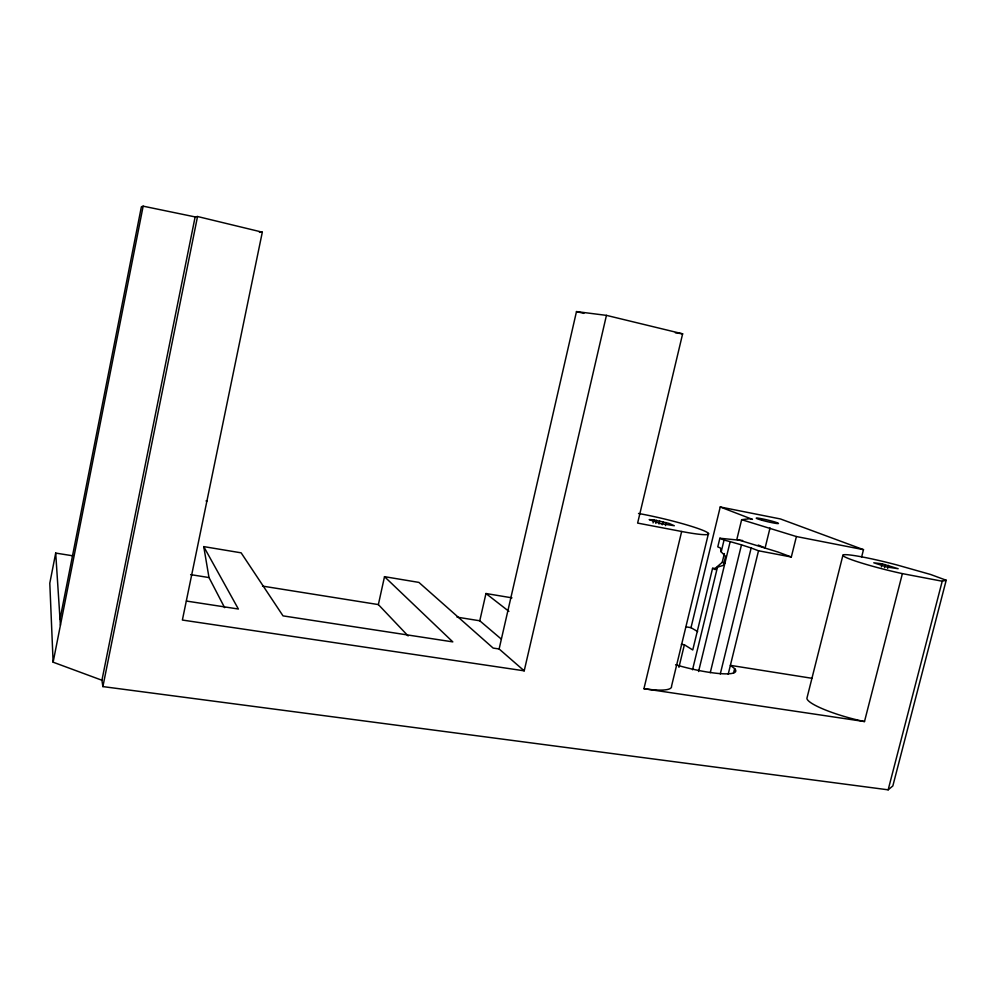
<?xml version="1.0" encoding="UTF-8"?>
<svg xmlns="http://www.w3.org/2000/svg" width="996" height="996" viewBox="0 0 996 996"><rect width="100%" height="100%" fill="white"/><g stroke="black" fill="none" stroke-linecap="round" stroke-linejoin="round"><path stroke-width="1.49" d="M72.571 555.768L55.701 553.079L49.8 583.183L53.124 662.191L101.928 680.243L102.887 686.593L888.158 789.828L892.839 785.931L946.2 580.245L930.638 574.493L897.657 565.155A45.866 3.698 14 0 0 842.952 555.507A45.866 3.698 14 0 0 902.388 573.621L942.216 581.216L946.2 580.245M60.009 619.163L141.382 206.782L143.15 206.172L195.129 216.916L197.532 216.518L262.309 232.18L182.38 620.047L524.207 670.831L606.44 315.371L682.634 333.834L637.627 523.087L681.65 531.478A47.858 4.32 13.4 0 0 703.263 530.482A47.858 4.32 13.4 0 0 638.523 513.475M53.124 662.191L143.15 206.172M101.928 680.243L195.129 216.916M102.887 686.593L197.532 216.518M408.123 635.934L378.368 604.584L384.506 576.672L418.88 582.399L493.157 648.085L499.12 648.969L524.207 670.831M501.1 638.922L479.773 620.782L485.961 593.516L511.969 597.849M499.12 648.969L576.485 311.586L606.44 315.371M653.065 522.875L653.787 519.862L669.051 523.41L674.317 525.739L660.473 523.572L649.18 519.588L653.787 519.862M655.854 523.386L656.563 520.36M658.979 524.033L659.701 521.008M662.24 524.792L662.963 521.767M665.44 525.589L666.15 522.576M902.388 573.621L864.491 721.552L643.939 688.697L681.65 531.478M708.467 533.483L671.541 686.157A47.347 9.288 14 0 1 643.939 688.697M678.936 667.32L684.377 644.786L681.351 644.3M697.648 631.564L691 627.667L720.233 506.976L780.466 518.966L863.482 549.655L861.602 557.125M724.366 553.552L722.225 562.354L715.253 568.33L712.576 568.318L692.755 649.965L684.377 644.786M742.643 540.517L719.871 538.251L717.78 546.854L720.506 548.061L721.191 551.884L725.598 556.39L723.42 565.342L717.481 567.135L715.277 569.612L712.576 568.318M692.531 669.773L717.481 567.135M721.191 551.884L724.055 540.056L719.871 538.251M698.557 671.541L730.18 541.637L724.055 540.056M741.647 519.688L736.841 539.396L778.025 552.045L791.322 557.001L796.402 536.545L741.647 519.688L749.353 518.754L752.453 519.364L720.233 506.976M710.26 672.686L741.485 544.874L730.18 541.637M720.282 673.968L751.158 547.987L741.485 544.874M728.201 674.242L758.516 550.776L751.158 547.987M733.529 673.084L734.637 668.615L730.379 665.365L811.777 678.264M770.033 527.917L765.115 547.925L758.23 545.049M842.89 555.345L806.922 698.246A45.418 7.956 15.5 0 0 864.491 721.552M881.435 566.836L882.195 563.836L898.155 568.716L886.614 566.961L873.778 562.79L882.195 563.836M884.535 567.558L885.295 564.545M887.685 568.355L888.457 565.355M888.158 789.828L942.216 581.216M259.446 232.317L262.309 232.18M675.375 332.813L682.634 333.834M186.476 601.061L238.368 609.017L203.744 546.605L241.132 552.83L283.026 615.877L452.807 641.885L384.506 576.672M190.609 574.617L208.998 577.556L224.623 607.647M262.521 586.096L378.368 604.584M457.04 617.147L479.773 620.782M686.418 626.907L691 627.667M206.01 500.951L206.907 501.113M722.225 562.354L725.237 562.914M758.516 550.776L791.322 557.001M796.402 536.545L863.482 549.655M576.485 311.586L583.905 313.379M485.961 593.516L508.894 611.345M203.744 546.605L208.998 577.556M55.701 553.079L60.407 625.276M734.637 668.615A50.174 8.752 14.3 0 1 675.599 664.768M761.741 520.186A11.342 0.809 13.5 0 0 778.449 523.485A11.342 0.809 13.5 0 0 762.089 518.816A11.342 0.809 13.5 0 0 761.741 520.186"/></g></svg>
